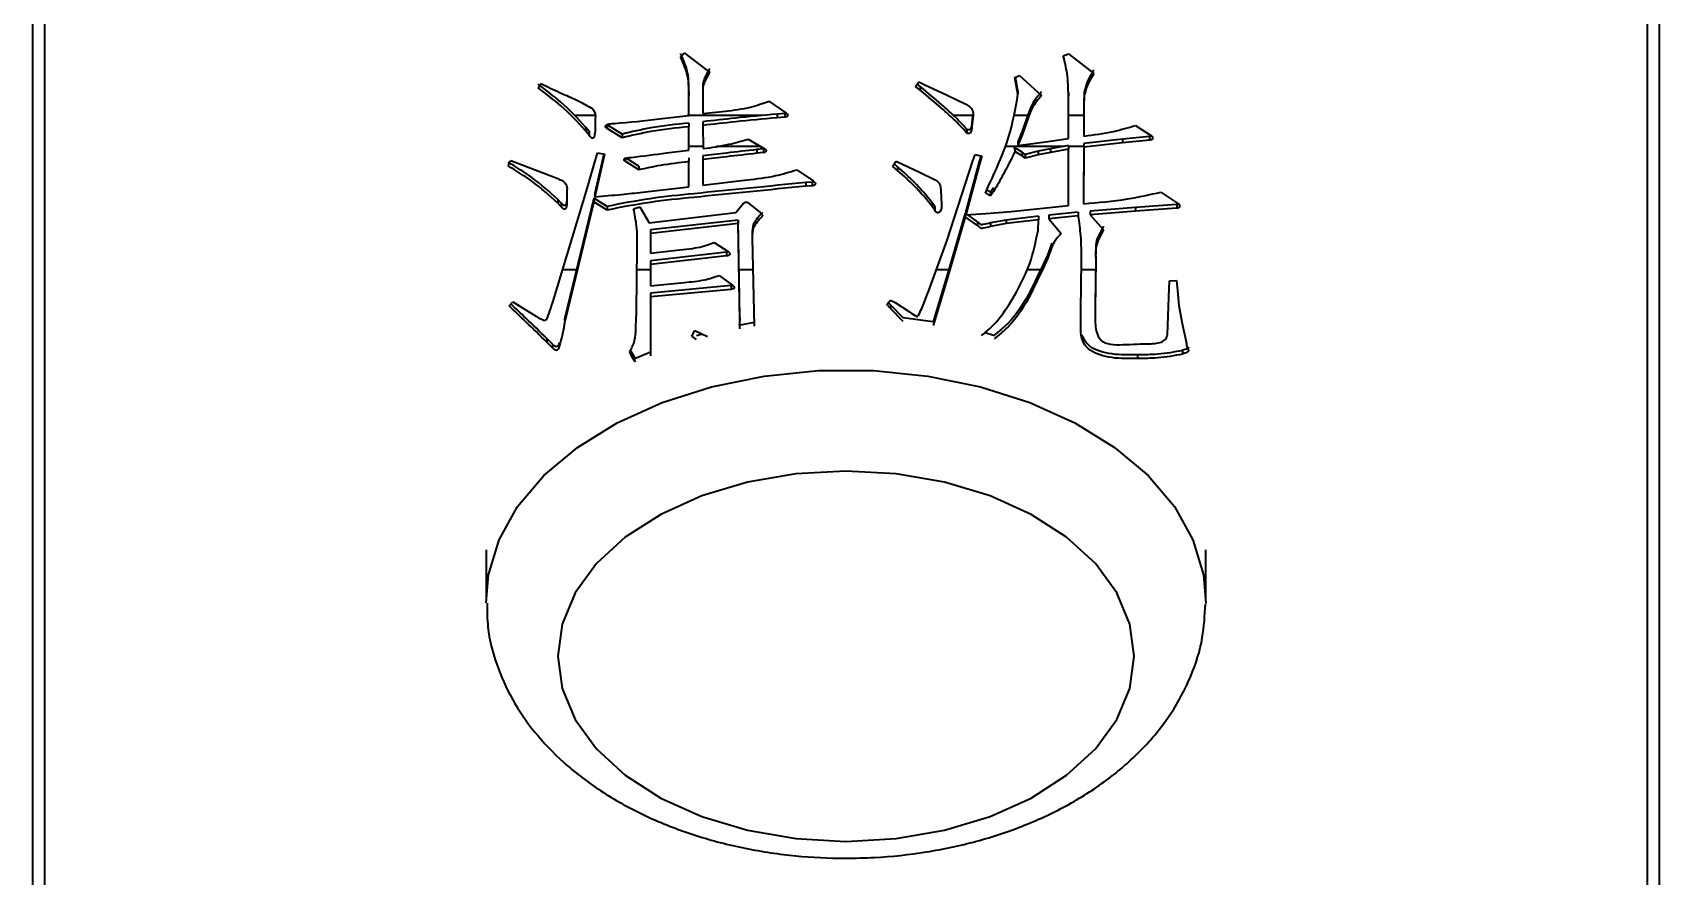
# Model space of a CAD drawing. Header units: millimetres. Extents: x 0 to 420, y 0 to 297.
# Drawn here: x 275.737 to 276.417, y 143.735 to 144.087 of the extents above; entities that cross this region are included whole.
import ezdxf

# ---------------------------------------------------------------- set-up
doc = ezdxf.new("R2010")
doc.units = ezdxf.units.MM

msp = doc.modelspace()

# ---------------------------------------------------------------- linework, layer by layer
at = {"color": 7, "linetype": 'Continuous', "lineweight": 35}
for p, q in [((275.73704, 145.78595), (275.73704, 143.30478)), ((276.41704, 143.30478), (276.41704, 145.78595)), ((275.74204, 145.76728), (275.74204, 143.33111)), ((276.41204, 143.33111), (276.41204, 145.76728)), ((276.00788, 144.07704), (276.00938, 144.07883)), ((276.00938, 144.07883), (276.02018, 144.07065)), ((276.16788, 144.07759), (276.17002, 144.07842)), ((276.17002, 144.07842), (276.1806, 144.0701)), ((275.94833, 144.06414), (275.94964, 144.06595)), ((276.10616, 144.06469), (276.10747, 144.06662)), ((276.10811, 144.0647), (276.10684, 144.06569)), ((276.10747, 144.06662), (276.11006, 144.06539)), ((276.11006, 144.06539), (276.11911, 144.06122)), ((276.14759, 144.06843), (276.14953, 144.06927)), ((276.1489, 144.06151), (276.14759, 144.06843)), ((276.1489, 144.06304), (276.14785, 144.06855)), ((276.14953, 144.06927), (276.1588, 144.06095)), ((275.96345, 144.05956), (275.96645, 144.05804)), ((276.01133, 144.06261), (276.01133, 144.06108)), ((276.01133, 144.05263), (276.01133, 144.06108)), ((276.01715, 144.06261), (276.01715, 144.06108)), ((276.01715, 144.06108), (276.01715, 144.05345)), ((276.04476, 144.05859), (276.05189, 144.05374)), ((276.10811, 144.06317), (276.10616, 144.06469)), ((276.10811, 144.0647), (276.10811, 144.06317)), ((276.11911, 144.06122), (276.1271, 144.05734)), ((276.1489, 144.06304), (276.1489, 144.06151)), ((276.17002, 144.0622), (276.17002, 144.06066)), ((276.17002, 144.04306), (276.17002, 144.06066)), ((275.97227, 144.05257), (275.96403, 144.05257)), ((275.97227, 144.05138), (275.97227, 144.0468)), ((275.99902, 144.05123), (276.01133, 144.05263)), ((276.04186, 144.05257), (276.01076, 144.05257)), ((276.01715, 144.05345), (276.02664, 144.05442)), ((276.05147, 144.05347), (276.04821, 144.05318)), ((276.04821, 144.05318), (276.04821, 144.05165)), ((276.05147, 144.05193), (276.04821, 144.05165)), ((276.05147, 144.05347), (276.05147, 144.05193)), ((276.12998, 144.05257), (276.12203, 144.05257)), ((276.13005, 144.05321), (276.12969, 144.04973)), ((276.13013, 144.05249), (276.12969, 144.04819)), ((276.15299, 144.05257), (276.14699, 144.05257)), ((276.15321, 144.05318), (276.15062, 144.04611)), ((276.15321, 144.05165), (276.15062, 144.04458)), ((276.15321, 144.05318), (276.15321, 144.05165)), ((276.17651, 144.05257), (276.17002, 144.05257)), ((276.17651, 144.05778), (276.17651, 144.05624)), ((276.17651, 144.05582), (276.17651, 144.04402)), ((275.96968, 144.04597), (275.96818, 144.04777)), ((275.96818, 144.04777), (275.96818, 144.04624)), ((275.96968, 144.04443), (275.96818, 144.04624)), ((275.96999, 144.04553), (275.96968, 144.04597)), ((275.96968, 144.04597), (275.96968, 144.04443)), ((275.97227, 144.04833), (275.9722, 144.04793)), ((275.98349, 144.04486), (275.97726, 144.04874)), ((275.97726, 144.04874), (275.97726, 144.04721)), ((275.98349, 144.04332), (275.97726, 144.04721)), ((275.98349, 144.04486), (275.98349, 144.04332)), ((276.01133, 144.04944), (276.01133, 144.04791)), ((276.01133, 144.03807), (276.01133, 144.04791)), ((276.01715, 144.04999), (276.01715, 144.04846)), ((276.01715, 144.04846), (276.01737, 144.03876)), ((276.12754, 144.04681), (276.12754, 144.04528)), ((276.12969, 144.04973), (276.12969, 144.04819)), ((276.15062, 144.04611), (276.1489, 144.04167)), ((276.15062, 144.04458), (276.1489, 144.04014)), ((276.15062, 144.04611), (276.15062, 144.04458)), ((276.19809, 144.04846), (276.20477, 144.04417)), ((276.00206, 144.03696), (276.01133, 144.03807)), ((276.01735, 144.03971), (276.01133, 144.03971)), ((276.04144, 144.03971), (276.02297, 144.03971)), ((276.03613, 144.04277), (276.04262, 144.03903)), ((276.04262, 144.03863), (276.03981, 144.03834)), ((276.03981, 144.03834), (276.03981, 144.03681)), ((276.04262, 144.03863), (276.04262, 144.0371)), ((276.16839, 144.03971), (276.14339, 144.03971)), ((276.14759, 144.03904), (276.14724, 144.03835)), ((276.15062, 144.03723), (276.14759, 144.03904)), ((276.14759, 144.03904), (276.14759, 144.03751)), ((276.1489, 144.04167), (276.1489, 144.04014)), ((276.1489, 144.04014), (276.15948, 144.04154)), ((276.1573, 144.03765), (276.1519, 144.03627)), ((276.16248, 144.03863), (276.1573, 144.03765)), ((276.1573, 144.03765), (276.1573, 144.03611)), ((276.15948, 144.04154), (276.17002, 144.04306)), ((276.17002, 144.04001), (276.16248, 144.03863)), ((276.16248, 144.03863), (276.16248, 144.0371)), ((276.17002, 144.03848), (276.16248, 144.0371)), ((276.17002, 144.04001), (276.17002, 144.03848)), ((276.1765, 144.03971), (276.17002, 144.03971)), ((276.17002, 144.01503), (276.17002, 144.03848)), ((276.17651, 144.04085), (276.17629, 144.01726)), ((276.17651, 144.03932), (276.17629, 144.01573)), ((276.19268, 144.04278), (276.17651, 144.04085)), ((276.19268, 144.04125), (276.17651, 144.03932)), ((276.17651, 144.04085), (276.17651, 144.03932)), ((276.2039, 144.04389), (276.19268, 144.04278)), ((276.19268, 144.04278), (276.19268, 144.04125)), ((276.2039, 144.04236), (276.19268, 144.04125)), ((276.2039, 144.04389), (276.2039, 144.04236)), ((275.93583, 144.03155), (275.93689, 144.03377)), ((275.93689, 144.03377), (275.95655, 144.02627)), ((275.96863, 144.02114), (275.97313, 144.03696)), ((275.97583, 144.03646), (275.97208, 144.02018)), ((275.97617, 144.0364), (275.97208, 144.01865)), ((275.97313, 144.03696), (275.97617, 144.0364)), ((275.9848, 144.03502), (275.9848, 144.03348)), ((275.99039, 144.02989), (275.9848, 144.03348)), ((275.99039, 144.03142), (275.98514, 144.0348)), ((275.99039, 144.03142), (275.99039, 144.02989)), ((276.01133, 144.03487), (276.01133, 144.03334)), ((276.01133, 144.0228), (276.01133, 144.03334)), ((276.01715, 144.03571), (276.01715, 144.03418)), ((276.01715, 144.03418), (276.01715, 144.0235)), ((276.04262, 144.0371), (276.03981, 144.03681)), ((276.09667, 144.03126), (276.09798, 144.03348)), ((276.09862, 144.0296), (276.09667, 144.03126)), ((276.09862, 144.03113), (276.09727, 144.03228)), ((276.09798, 144.03348), (276.10098, 144.03211)), ((276.09862, 144.03113), (276.09862, 144.0296)), ((276.10098, 144.03211), (276.10747, 144.02905)), ((276.11933, 144.00049), (276.12991, 144.03322)), ((276.13272, 144.03335), (276.1271, 144.01268)), ((276.13272, 144.03182), (276.1271, 144.01115)), ((276.12991, 144.03322), (276.131, 144.03626)), ((276.131, 144.03626), (276.13378, 144.03556)), ((276.13337, 144.03566), (276.13272, 144.03335)), ((276.13378, 144.03556), (276.13272, 144.03182)), ((276.13272, 144.03335), (276.13272, 144.03182)), ((276.15062, 144.0357), (276.14759, 144.03751)), ((276.1519, 144.03627), (276.15062, 144.03723)), ((276.15062, 144.03723), (276.15062, 144.0357)), ((276.1519, 144.03474), (276.15062, 144.0357)), ((276.1519, 144.03627), (276.1519, 144.03474)), ((276.1573, 144.03611), (276.1519, 144.03474)), ((276.16248, 144.0371), (276.1573, 144.03611)), ((276.01715, 144.0235), (276.03572, 144.02572)), ((276.05643, 144.02989), (276.06333, 144.02531)), ((276.06288, 144.02476), (276.0603, 144.02462)), ((276.0603, 144.02462), (276.0603, 144.02309)), ((276.06288, 144.02476), (276.06288, 144.02323)), ((276.10747, 144.02905), (276.11438, 144.02572)), ((275.9546, 143.97497), (275.96863, 144.02114)), ((275.95805, 144.01601), (275.95655, 144.01755)), ((275.95655, 144.01755), (275.95655, 144.01602)), ((275.97163, 144.01811), (275.95955, 143.96804)), ((275.96041, 144.02142), (275.96041, 144.01684)), ((275.97726, 144.01464), (275.97163, 144.01811)), ((275.97163, 144.01811), (275.97163, 144.01658)), ((275.97208, 144.02018), (275.97208, 144.01865)), ((275.99193, 144.02058), (276.01133, 144.0228)), ((276.06288, 144.02323), (276.0603, 144.02309)), ((276.11674, 144.02128), (276.11697, 144.01547)), ((276.13531, 144.02017), (276.13617, 144.02225)), ((276.13745, 144.01906), (276.13531, 144.02017)), ((276.13745, 144.02059), (276.13584, 144.02143)), ((276.13876, 144.0224), (276.13745, 144.02059)), ((276.13876, 144.02087), (276.13745, 144.01906)), ((276.13745, 144.02059), (276.13745, 144.01906)), ((276.13876, 144.0224), (276.13876, 144.02087)), ((276.17629, 144.01726), (276.17629, 144.01573)), ((276.20867, 144.02058), (276.21621, 144.01559)), ((275.95805, 144.01448), (275.95655, 144.01602)), ((275.95805, 144.01601), (275.95805, 144.01448)), ((275.97163, 144.01658), (275.95955, 143.96651)), ((275.97726, 144.0131), (275.97163, 144.01658)), ((275.97726, 144.01464), (275.97726, 144.0131)), ((275.98825, 144.01366), (275.99084, 144.01448)), ((275.99084, 144.01448), (275.99471, 144.00782)), ((275.99471, 144.00782), (276.03095, 144.01214)), ((276.03095, 144.01214), (276.03421, 144.01602)), ((276.03613, 144.01614), (276.04112, 144.01214)), ((276.11415, 144.01464), (276.11307, 144.01616)), ((276.11307, 144.01616), (276.11307, 144.01462)), ((276.11415, 144.0131), (276.11307, 144.01462)), ((276.11438, 144.01428), (276.11415, 144.01464)), ((276.11415, 144.01464), (276.11415, 144.0131)), ((276.12687, 144.01186), (276.11955, 143.9869)), ((276.1271, 144.0117), (276.12687, 144.01186)), ((276.12687, 144.01186), (276.12687, 144.01033)), ((276.1271, 144.01268), (276.1271, 144.01115)), ((276.1271, 144.01115), (276.1355, 144.01171)), ((276.13205, 144.00812), (276.12779, 144.0112)), ((276.1355, 144.01171), (276.14608, 144.01255)), ((276.15753, 144.01061), (276.14394, 144.00894)), ((276.14608, 144.01255), (276.17002, 144.01503)), ((276.15753, 144.01061), (276.15753, 144.00908)), ((276.17415, 144.01227), (276.16184, 144.01102)), ((276.16184, 144.01102), (276.16184, 144.00949)), ((276.17415, 144.01074), (276.16184, 144.00949)), ((276.17415, 144.01227), (276.17415, 144.01074)), ((276.19809, 144.01422), (276.1791, 144.01268)), ((276.19809, 144.01269), (276.1791, 144.01115)), ((276.1791, 144.01268), (276.1791, 144.01115)), ((276.1791, 144.01115), (276.18469, 144.00478)), ((276.21535, 144.01546), (276.19809, 144.01422)), ((276.19809, 144.01422), (276.19809, 144.01269)), ((276.21535, 144.01392), (276.19809, 144.01269)), ((276.21535, 144.01546), (276.21535, 144.01392)), ((276.03204, 144.00894), (275.99538, 144.00479)), ((276.03204, 144.00741), (275.99538, 144.00326)), ((275.99538, 144.00479), (275.99538, 144.00326)), ((276.03268, 143.96818), (276.03204, 144.00894)), ((276.03204, 144.00894), (276.03204, 144.00741)), ((276.03268, 143.96665), (276.03204, 144.00741)), ((276.03781, 144.0041), (276.03781, 144.00257)), ((276.12687, 144.01033), (276.11955, 143.98537)), ((276.13205, 144.00659), (276.12687, 144.01033)), ((276.13205, 144.00812), (276.13205, 144.00659)), ((276.14394, 144.00894), (276.13745, 144.00769)), ((276.13745, 144.00769), (276.13745, 144.00616)), ((276.14394, 144.00741), (276.13745, 144.00616)), ((276.15753, 144.00908), (276.14394, 144.00741)), ((276.14394, 144.00894), (276.14394, 144.00741)), ((276.1573, 144.00449), (276.15753, 144.00908)), ((276.16184, 144.00949), (276.16702, 144.00326)), ((275.98953, 143.97109), (275.98975, 143.99702)), ((275.98976, 143.99853), (275.98976, 144.00007)), ((275.99538, 144.00326), (275.99538, 143.99506)), ((276.01695, 143.99784), (276.01954, 143.99868)), ((276.01954, 143.99868), (276.02191, 143.9995)), ((276.02191, 143.9995), (276.02773, 143.99576)), ((276.03786, 144.00145), (276.0387, 143.96453)), ((276.11156, 143.97912), (276.11933, 144.00049)), ((276.16312, 143.99925), (276.1612, 143.99425)), ((276.16312, 143.99771), (276.1612, 143.99272)), ((276.16312, 143.99925), (276.16312, 143.99771)), ((276.18146, 143.99782), (276.18146, 143.99629)), ((275.99538, 143.99506), (276.00746, 143.99646)), ((276.02709, 143.99549), (275.99538, 143.99189)), ((276.02709, 143.99396), (275.99538, 143.99036)), ((275.99538, 143.99189), (275.99538, 143.99036)), ((275.99538, 143.99036), (275.99538, 143.98148)), ((276.02784, 143.99564), (276.02709, 143.99549)), ((276.02709, 143.99549), (276.02709, 143.99396)), ((276.1612, 143.99425), (276.1612, 143.99272)), ((276.1752, 143.97136), (276.17542, 143.99174)), ((276.17543, 143.99308), (276.17543, 143.99461)), ((276.18147, 143.99382), (276.18124, 143.97303)), ((276.18147, 143.99229), (276.18124, 143.9715)), ((276.18146, 143.99602), (276.18146, 143.99449)), ((276.18147, 143.99382), (276.18147, 143.99229)), ((275.95864, 143.98829), (275.96444, 143.98829)), ((275.98968, 143.98829), (275.99538, 143.98829)), ((276.02405, 143.98578), (276.02923, 143.98204)), ((276.03236, 143.98829), (276.03816, 143.98829)), ((276.11955, 143.9869), (276.11348, 143.96638)), ((276.11955, 143.98537), (276.11348, 143.96485)), ((276.1149, 143.98829), (276.11996, 143.98829)), ((276.11955, 143.9869), (276.11955, 143.98537)), ((276.15265, 143.98829), (276.15865, 143.98829)), ((276.17539, 143.98829), (276.18141, 143.98829)), ((276.21212, 143.98052), (276.21231, 143.98356)), ((276.21231, 143.98356), (276.21512, 143.9837)), ((276.21512, 143.9837), (276.21557, 143.97953)), ((275.99538, 143.98148), (276.00938, 143.98286)), ((276.02904, 143.9815), (275.99538, 143.97843)), ((276.02904, 143.97996), (275.99538, 143.9769)), ((275.99538, 143.97843), (275.99538, 143.9769)), ((275.99538, 143.9769), (275.99538, 143.95224)), ((276.02904, 143.9815), (276.02904, 143.97996)), ((276.21145, 143.9611), (276.21212, 143.98052)), ((276.21557, 143.97953), (276.21621, 143.97316)), ((275.93625, 143.97302), (275.93775, 143.97468)), ((275.93775, 143.97468), (275.94769, 143.96858)), ((276.09408, 143.97357), (276.09561, 143.97538)), ((276.09561, 143.97191), (276.09408, 143.97357)), ((276.09561, 143.97344), (276.09476, 143.97437)), ((276.09561, 143.97538), (276.09753, 143.97442)), ((276.1009, 143.96804), (276.09561, 143.97344)), ((276.09561, 143.97344), (276.09561, 143.97191)), ((276.1009, 143.9665), (276.09561, 143.97191)), ((276.09753, 143.97442), (276.10357, 143.97053)), ((276.1752, 143.96484), (276.1752, 143.97136)), ((276.18124, 143.97303), (276.18124, 143.9715)), ((276.18124, 143.9715), (276.18124, 143.96984)), ((276.21621, 143.97316), (276.21749, 143.96566)), ((275.95955, 143.96804), (275.9593, 143.96692)), ((275.95955, 143.96804), (275.95955, 143.96651)), ((276.03866, 143.96606), (276.03216, 143.96486)), ((276.03263, 143.96342), (276.03268, 143.96665)), ((276.03268, 143.96818), (276.03268, 143.96665)), ((276.18114, 143.96842), (276.18114, 143.96688)), ((276.21749, 143.96566), (276.21921, 143.95804)), ((275.95437, 143.95709), (275.95201, 143.95943)), ((275.95201, 143.95943), (275.95201, 143.9579)), ((275.95437, 143.95556), (275.95201, 143.9579)), ((275.95437, 143.95709), (275.95437, 143.95556)), ((276.01264, 143.9604), (276.01392, 143.96277)), ((276.01454, 143.95898), (276.01264, 143.9604)), ((276.01392, 143.96277), (276.0191, 143.96027)), ((276.01707, 143.96124), (276.01458, 143.96053)), ((276.13928, 143.96059), (276.13505, 143.96178)), ((275.98739, 143.95376), (275.987, 143.9545)), ((275.98867, 143.95166), (275.98739, 143.95376)), ((275.98739, 143.95376), (275.98739, 143.95223)), ((275.98867, 143.95013), (275.98739, 143.95223)), ((275.98906, 143.95099), (275.98867, 143.95166)), ((275.98867, 143.95166), (275.98867, 143.95013)), ((275.98906, 143.94946), (275.98867, 143.95013)), ((275.99538, 143.95377), (275.98906, 143.95099)), ((276.19895, 143.95265), (276.19895, 143.95112)), ((276.21771, 143.95444), (276.21771, 143.95291)), ((275.92665, 143.87105), (275.92665, 143.84961)), ((276.22744, 143.84961), (276.22744, 143.87105))]:
    msp.add_line(p, q, dxfattribs=at)
at = {"color": 7, "linetype": 'Continuous', "lineweight": 35, "flags": 128}
for points in [[(276.11348, 143.96638), (276.11131, 143.96672), (276.1009, 143.96804)], [(275.9572, 143.95765), (275.95684, 143.9567), (275.9566, 143.9563), (275.95645, 143.95616), (275.95625, 143.95604), (275.9561, 143.956), (275.95593, 143.95599), (275.9556, 143.95605), (275.95509, 143.95635), (275.95437, 143.95709), (275.95437, 143.95709)], [(275.92665, 143.849), (275.92764, 143.86069), (275.93202, 143.87522), (275.9398, 143.88915), (275.9508, 143.90215), (275.96476, 143.91392), (275.98135, 143.92419), (276.00019, 143.9327), (276.02082, 143.93927), (276.04278, 143.94374), (276.06553, 143.946), (276.08856, 143.946), (276.11131, 143.94374), (276.13327, 143.93927), (276.1539, 143.9327), (276.17273, 143.92419), (276.18932, 143.91392), (276.20328, 143.90215), (276.21428, 143.88915), (276.22207, 143.87522), (276.22645, 143.86069), (276.22743, 143.84864)], [(276.07704, 143.74923), (276.09795, 143.75041), (276.11822, 143.7539), (276.13724, 143.7596), (276.15443, 143.76734), (276.16927, 143.77688), (276.18131, 143.78793), (276.19018, 143.80015), (276.19561, 143.81318), (276.19744, 143.82662), (276.19561, 143.84006), (276.19018, 143.85309), (276.18131, 143.86532), (276.16927, 143.87637), (276.15443, 143.88591), (276.13724, 143.89365), (276.11822, 143.89935), (276.09795, 143.90284), (276.07704, 143.90401), (276.05614, 143.90284), (276.03587, 143.89935), (276.01684, 143.89365), (275.99965, 143.88591), (275.98481, 143.87637), (275.97278, 143.86532), (275.96391, 143.85309), (275.95847, 143.84006), (275.95665, 143.82662), (275.95847, 143.81318), (275.96391, 143.80015), (275.97278, 143.78793), (275.98481, 143.77688), (275.99965, 143.76734), (276.01684, 143.7596), (276.03587, 143.7539), (276.05614, 143.75041), (276.07704, 143.74923)]]:
    msp.add_lwpolyline(points, dxfattribs=at)
at = {"color": 7, "linetype": 'Continuous', "lineweight": 35}
for points, knots in [([(276.01133, 144.06261), (276.01133, 144.06565), (276.01133, 144.07108), (276.00893, 144.07628), (276.00788, 144.07857)], [0, 0, 0, 0, 0.560125, 1, 1, 1, 1]), ([(276.01133, 144.06108), (276.01133, 144.06412), (276.01133, 144.06955), (276.00893, 144.07475), (276.00788, 144.07704)], [0, 0, 0, 0, 0.560125, 1, 1, 1, 1]), ([(276.02018, 144.07218), (276.01907, 144.07046), (276.01709, 144.06739), (276.01713, 144.06407), (276.01715, 144.06261)], [0, 0, 0, 0, 0.5591446, 1, 1, 1, 1]), ([(276.17002, 144.06066), (276.16996, 144.06384), (276.16985, 144.06952), (276.16848, 144.07513), (276.16788, 144.07759)], [0, 0, 0, 0, 0.559955, 1, 1, 1, 1]), ([(276.1806, 144.07163), (276.17909, 144.06905), (276.17639, 144.06443), (276.17647, 144.05952), (276.17651, 144.05735)], [0, 0, 0, 0, 0.5589067, 1, 1, 1, 1]), ([(275.96818, 144.04777), (275.96493, 144.05132), (275.95913, 144.05767), (275.95163, 144.06322), (275.94833, 144.06567)], [0, 0, 0, 0, 0.559652, 1, 1, 1, 1]), ([(275.94964, 144.06595), (275.95217, 144.06471), (275.95668, 144.0625), (275.96138, 144.06045), (275.96345, 144.05956)], [0, 0, 0, 0, 0.560015, 1, 1, 1, 1]), ([(276.02018, 144.07065), (276.01907, 144.06893), (276.01709, 144.06586), (276.01713, 144.06254), (276.01715, 144.06108)], [0, 0, 0, 0, 0.559145, 1, 1, 1, 1]), ([(276.1806, 144.0701), (276.17909, 144.06752), (276.17639, 144.0629), (276.17647, 144.05799), (276.17651, 144.05582)], [0, 0, 0, 0, 0.558907, 1, 1, 1, 1]), ([(275.96818, 144.04624), (275.96493, 144.04979), (275.95913, 144.05613), (275.95163, 144.06169), (275.94833, 144.06414)], [0, 0, 0, 0, 0.559652, 1, 1, 1, 1]), ([(275.96645, 144.05804), (275.96736, 144.05756), (275.96916, 144.05662), (275.97237, 144.05469), (275.97231, 144.05264), (275.97227, 144.05138)], [0, 0, 0, 0, 0.281476, 0.5593039, 1, 1, 1, 1]), ([(276.02664, 144.05442), (276.03021, 144.05488), (276.03658, 144.05569), (276.04226, 144.0577), (276.04476, 144.05859)], [0, 0, 0, 0, 0.5599601, 1, 1, 1, 1]), ([(276.12754, 144.04681), (276.1265, 144.04798), (276.1244, 144.05033), (276.12083, 144.0537), (276.11553, 144.05856), (276.11117, 144.06217), (276.10811, 144.0647)], [0, 0, 0, 0, 0.18538, 0.37234, 0.559315, 1, 1, 1, 1]), ([(276.12754, 144.04528), (276.1265, 144.04645), (276.1244, 144.0488), (276.12083, 144.05217), (276.11553, 144.05702), (276.11117, 144.06064), (276.10811, 144.06317)], [0, 0, 0, 0, 0.18538, 0.37234, 0.559315, 1, 1, 1, 1]), ([(276.13617, 144.02225), (276.13956, 144.02944), (276.14562, 144.0423), (276.14789, 144.05564), (276.1489, 144.06151)], [0, 0, 0, 0, 0.560009, 1, 1, 1, 1]), ([(276.1588, 144.06248), (276.15737, 144.06085), (276.15479, 144.05791), (276.15369, 144.05463), (276.15321, 144.05318)], [0, 0, 0, 0, 0.558749, 1, 1, 1, 1]), ([(276.1588, 144.06095), (276.15737, 144.05931), (276.15479, 144.05638), (276.15369, 144.0531), (276.15321, 144.05165)], [0, 0, 0, 0, 0.558749, 1, 1, 1, 1]), ([(275.97726, 144.04721), (275.97705, 144.04732), (275.97664, 144.04754), (275.97641, 144.04802), (275.97656, 144.04844), (275.97705, 144.04886), (275.97839, 144.0492), (275.98583, 144.04962), (275.99281, 144.05048), (275.99902, 144.05123)], [0, 0, 0, 0, 0.031475, 0.062518, 0.086264, 0.109761, 0.15675, 0.25032, 1, 1, 1, 1]), ([(276.04821, 144.05318), (276.0424, 144.05264), (276.03202, 144.05169), (276.02169, 144.05051), (276.01715, 144.04999)], [0, 0, 0, 0, 0.559993, 1, 1, 1, 1]), ([(276.04821, 144.05165), (276.0424, 144.05111), (276.03202, 144.05015), (276.02169, 144.04898), (276.01715, 144.04846)], [0, 0, 0, 0, 0.5599928, 1, 1, 1, 1]), ([(276.05189, 144.05374), (276.05209, 144.05359), (276.05248, 144.05328), (276.05272, 144.05278), (276.05261, 144.05238), (276.05239, 144.0521), (276.05194, 144.05197), (276.05163, 144.05195), (276.05147, 144.05193)], [0, 0, 0, 0, 0.249061, 0.496416, 0.6258, 0.750309, 0.869603, 1, 1, 1, 1]), ([(276.05209, 144.05356), (276.05204, 144.05355), (276.05186, 144.05348), (276.05164, 144.05347), (276.05147, 144.05347)], [0, 0, 0, 0, 0.2355, 1, 1, 1, 1]), ([(276.1271, 144.05734), (276.12771, 144.057), (276.12893, 144.05634), (276.1302, 144.05463), (276.13016, 144.0533), (276.13013, 144.05249)], [0, 0, 0, 0, 0.280388, 0.559347, 1, 1, 1, 1]), ([(275.97227, 144.0468), (275.97218, 144.04578), (275.97207, 144.04458), (275.97162, 144.04331), (275.97135, 144.04313), (275.97122, 144.0431), (275.97107, 144.04311), (275.97088, 144.04314), (275.97041, 144.04332), (275.97012, 144.04384), (275.96981, 144.04425), (275.96968, 144.04443)], [0, 0, 0, 0, 0.555675, 0.657302, 0.671764, 0.685964, 0.701366, 0.726216, 0.75048, 0.891056, 1, 1, 1, 1]), ([(276.01133, 144.04944), (276.00601, 144.04889), (275.99651, 144.0479), (275.98747, 144.04579), (275.98349, 144.04486)], [0, 0, 0, 0, 0.560122, 1, 1, 1, 1]), ([(276.01133, 144.04791), (276.00601, 144.04735), (275.99651, 144.04637), (275.98747, 144.04425), (275.98349, 144.04332)], [0, 0, 0, 0, 0.560122, 1, 1, 1, 1]), ([(276.12969, 144.04973), (276.12964, 144.04917), (276.12957, 144.04836), (276.1293, 144.0474), (276.12906, 144.04687), (276.12862, 144.04663), (276.12823, 144.04655), (276.12785, 144.04665), (276.12765, 144.04675), (276.12754, 144.04681)], [0, 0, 0, 0, 0.418658, 0.602801, 0.747321, 0.811391, 0.874525, 0.934543, 1, 1, 1, 1]), ([(276.12969, 144.04819), (276.12964, 144.04764), (276.12957, 144.04683), (276.1293, 144.04586), (276.12906, 144.04534), (276.12862, 144.0451), (276.12823, 144.04502), (276.12785, 144.04511), (276.12765, 144.04522), (276.12754, 144.04528)], [0, 0, 0, 0, 0.418658, 0.602801, 0.747321, 0.811391, 0.874525, 0.934543, 1, 1, 1, 1]), ([(276.17651, 144.04402), (276.18069, 144.04456), (276.18815, 144.04553), (276.19505, 144.04757), (276.19809, 144.04846)], [0, 0, 0, 0, 0.560598, 1, 1, 1, 1]), ([(276.03981, 144.03834), (276.03557, 144.03788), (276.02801, 144.03704), (276.02046, 144.03612), (276.01715, 144.03571)], [0, 0, 0, 0, 0.559999, 1, 1, 1, 1]), ([(276.01737, 144.03876), (276.021, 144.03928), (276.02748, 144.0402), (276.03349, 144.04198), (276.03613, 144.04277)], [0, 0, 0, 0, 0.560453, 1, 1, 1, 1]), ([(276.04262, 144.03903), (276.04286, 144.03889), (276.04334, 144.03861), (276.04364, 144.0381), (276.04361, 144.03769), (276.04349, 144.03737), (276.0431, 144.03716), (276.04279, 144.03712), (276.04262, 144.0371)], [0, 0, 0, 0, 0.25113, 0.494788, 0.625737, 0.754253, 0.871323, 1, 1, 1, 1]), ([(276.20477, 144.04417), (276.2049, 144.04399), (276.20516, 144.04363), (276.20526, 144.04311), (276.20513, 144.04272), (276.20485, 144.04246), (276.20438, 144.04238), (276.20407, 144.04236), (276.2039, 144.04236)], [0, 0, 0, 0, 0.247771, 0.497117, 0.62792, 0.745579, 0.86529, 1, 1, 1, 1]), ([(276.20485, 144.04404), (276.20484, 144.04403), (276.20474, 144.04395), (276.20437, 144.04392), (276.20407, 144.0439), (276.2039, 144.04389)], [0, 0, 0, 0, 0.036523, 0.48986, 1, 1, 1, 1]), ([(275.95655, 144.01755), (275.9531, 144.02069), (275.94695, 144.02628), (275.93923, 144.03101), (275.93583, 144.03308)], [0, 0, 0, 0, 0.559546, 1, 1, 1, 1]), ([(275.95655, 144.01602), (275.9531, 144.01915), (275.94695, 144.02475), (275.93923, 144.02947), (275.93583, 144.03155)], [0, 0, 0, 0, 0.5595464, 1, 1, 1, 1]), ([(275.9848, 144.03348), (275.98463, 144.03357), (275.98439, 144.0337), (275.98425, 144.03396), (275.98425, 144.03421), (275.98438, 144.03443), (275.98448, 144.03462), (275.98472, 144.03476), (275.98512, 144.03478), (275.98601, 144.03496), (275.99169, 144.03562), (275.99718, 144.03633), (276.00206, 144.03696)], [0, 0, 0, 0, 0.031299, 0.047019, 0.062671, 0.089265, 0.099823, 0.109543, 0.136432, 0.156887, 0.250435, 1, 1, 1, 1]), ([(276.01133, 144.03334), (276.00735, 144.03287), (276.00024, 144.03204), (275.9934, 144.03055), (275.99039, 144.02989)], [0, 0, 0, 0, 0.559962, 1, 1, 1, 1]), ([(276.03981, 144.03681), (276.03557, 144.03634), (276.02801, 144.03551), (276.02046, 144.03459), (276.01715, 144.03418)], [0, 0, 0, 0, 0.559999, 1, 1, 1, 1]), ([(276.11307, 144.01616), (276.11068, 144.01908), (276.10641, 144.02429), (276.101, 144.02904), (276.09862, 144.03113)], [0, 0, 0, 0, 0.559869, 1, 1, 1, 1]), ([(276.14759, 144.03751), (276.14607, 144.03438), (276.14335, 144.02878), (276.14017, 144.02329), (276.13876, 144.02087)], [0, 0, 0, 0, 0.560021, 1, 1, 1, 1]), ([(275.95655, 144.02627), (275.95724, 144.02596), (275.95862, 144.02535), (275.96054, 144.02375), (275.96046, 144.02231), (275.96041, 144.02142)], [0, 0, 0, 0, 0.280689, 0.559225, 1, 1, 1, 1]), ([(276.0603, 144.02462), (276.0447, 144.02305), (276.02298, 144.02086), (275.99507, 144.0181), (275.98319, 144.01579), (275.97726, 144.01464)], [0, 0, 0, 0, 0.560261, 0.780398, 1, 1, 1, 1]), ([(276.03572, 144.02572), (276.03975, 144.02618), (276.04694, 144.027), (276.05353, 144.02901), (276.05643, 144.02989)], [0, 0, 0, 0, 0.560614, 1, 1, 1, 1]), ([(276.06333, 144.02531), (276.06355, 144.02513), (276.06399, 144.02477), (276.06429, 144.0242), (276.06418, 144.02374), (276.06392, 144.02343), (276.06342, 144.02326), (276.06307, 144.02324), (276.06288, 144.02323)], [0, 0, 0, 0, 0.25, 0.497232, 0.624721, 0.751589, 0.871226, 1, 1, 1, 1]), ([(276.06374, 144.02493), (276.06364, 144.02489), (276.06338, 144.02478), (276.06307, 144.02477), (276.06288, 144.02476)], [0, 0, 0, 0, 0.3950375, 1, 1, 1, 1]), ([(276.11307, 144.01462), (276.11068, 144.01754), (276.10641, 144.02276), (276.101, 144.02751), (276.09862, 144.0296)], [0, 0, 0, 0, 0.559869, 1, 1, 1, 1]), ([(276.11438, 144.02572), (276.11487, 144.02539), (276.11586, 144.02473), (276.11648, 144.02313), (276.11664, 144.02198), (276.11674, 144.02128)], [0, 0, 0, 0, 0.279493, 0.559371, 1, 1, 1, 1]), ([(275.96041, 144.01837), (275.96041, 144.01775), (275.96041, 144.01686), (275.96005, 144.01581), (275.96002, 144.01527), (275.95972, 144.01504), (275.95955, 144.01499), (275.95937, 144.01497), (275.95914, 144.015), (275.95893, 144.01512), (275.95871, 144.01531), (275.95841, 144.01561), (275.95819, 144.01586), (275.95805, 144.01601)], [0, 0, 0, 0, 0.371134, 0.526648, 0.655385, 0.677782, 0.701389, 0.725492, 0.748347, 0.786906, 0.82872, 0.89286, 1, 1, 1, 1]), ([(275.97208, 144.01865), (275.97579, 144.01897), (275.98243, 144.01953), (275.98903, 144.02026), (275.99193, 144.02058)], [0, 0, 0, 0, 0.560036, 1, 1, 1, 1]), ([(276.0603, 144.02309), (276.0447, 144.02152), (276.02298, 144.01933), (275.99507, 144.01657), (275.98319, 144.01426), (275.97726, 144.0131)], [0, 0, 0, 0, 0.560261, 0.780398, 1, 1, 1, 1]), ([(276.17629, 144.01573), (276.18248, 144.01626), (276.19352, 144.01721), (276.20404, 144.01955), (276.20867, 144.02058)], [0, 0, 0, 0, 0.560422, 1, 1, 1, 1]), ([(275.96041, 144.01684), (275.96041, 144.01622), (275.96041, 144.01533), (275.96005, 144.01428), (275.96002, 144.01373), (275.95972, 144.01351), (275.95955, 144.01346), (275.95937, 144.01344), (275.95914, 144.01347), (275.95893, 144.01359), (275.95871, 144.01378), (275.95841, 144.01408), (275.95819, 144.01433), (275.95805, 144.01448)], [0, 0, 0, 0, 0.371134, 0.526648, 0.655385, 0.677782, 0.701389, 0.725492, 0.748347, 0.786906, 0.82872, 0.89286, 1, 1, 1, 1]), ([(275.98975, 143.99702), (275.9898, 144.00014), (275.98988, 144.00571), (275.98875, 144.01123), (275.98825, 144.01366)], [0, 0, 0, 0, 0.5600273, 1, 1, 1, 1]), ([(276.03421, 144.01602), (276.03435, 144.01613), (276.03461, 144.01635), (276.03522, 144.0165), (276.03576, 144.01636), (276.03601, 144.01622), (276.03613, 144.01614)], [0, 0, 0, 0, 0.28067, 0.557852, 0.778935, 1, 1, 1, 1]), ([(276.04217, 144.01213), (276.04145, 144.01136), (276.03999, 144.00981), (276.03785, 144.00682), (276.03785, 144.00444), (276.03786, 144.00299)], [0, 0, 0, 0, 0.279163, 0.55809, 1, 1, 1, 1]), ([(276.04217, 144.0106), (276.04145, 144.00982), (276.03999, 144.00828), (276.03785, 144.00528), (276.03785, 144.00291), (276.03786, 144.00145)], [0, 0, 0, 0, 0.2791632, 0.5580905, 1, 1, 1, 1]), ([(276.04112, 144.01214), (276.04139, 144.01187), (276.04187, 144.01139), (276.04208, 144.01084), (276.04217, 144.0106)], [0, 0, 0, 0, 0.560961, 1, 1, 1, 1]), ([(276.11697, 144.01547), (276.11697, 144.01444), (276.11698, 144.01324), (276.11604, 144.0121), (276.11564, 144.01193), (276.11537, 144.0119), (276.11506, 144.01198), (276.11475, 144.01221), (276.11445, 144.01262), (276.11427, 144.01292), (276.11415, 144.0131)], [0, 0, 0, 0, 0.560379, 0.6547012, 0.7026525, 0.7256539, 0.7488164, 0.8201877, 0.8899505, 1, 1, 1, 1]), ([(276.17542, 143.99174), (276.17544, 143.99529), (276.17547, 144.00164), (276.17455, 144.00796), (276.17415, 144.01074)], [0, 0, 0, 0, 0.560115, 1, 1, 1, 1]), ([(276.21628, 144.01565), (276.21625, 144.01562), (276.21614, 144.01552), (276.21578, 144.01548), (276.2155, 144.01546), (276.21535, 144.01546)], [0, 0, 0, 0, 0.142257, 0.545619, 1, 1, 1, 1]), ([(276.21621, 144.01559), (276.21639, 144.01524), (276.21661, 144.01479), (276.21647, 144.01425), (276.21621, 144.01402), (276.21579, 144.01394), (276.2155, 144.01393), (276.21535, 144.01392)], [0, 0, 0, 0, 0.496291, 0.626685, 0.743836, 0.8643, 1, 1, 1, 1]), ([(276.13745, 144.00769), (276.13645, 144.00746), (276.1353, 144.00719), (276.13405, 144.007), (276.13379, 144.00695), (276.13358, 144.00693), (276.13342, 144.00703), (276.13325, 144.00716), (276.13275, 144.0075), (276.13237, 144.00784), (276.13205, 144.00812)], [0, 0, 0, 0, 0.498693, 0.569174, 0.598574, 0.625535, 0.659757, 0.695806, 0.750016, 1, 1, 1, 1]), ([(276.13745, 144.00616), (276.13645, 144.00593), (276.1353, 144.00566), (276.13405, 144.00547), (276.13379, 144.00542), (276.13358, 144.0054), (276.13342, 144.0055), (276.13325, 144.00563), (276.13275, 144.00597), (276.13237, 144.00631), (276.13205, 144.00659)], [0, 0, 0, 0, 0.498693, 0.569174, 0.598574, 0.625535, 0.659757, 0.695806, 0.750016, 1, 1, 1, 1]), ([(276.13367, 143.96065), (276.1341, 143.96099), (276.14037, 143.96589), (276.14717, 143.97623), (276.15446, 143.99066), (276.15636, 143.99988), (276.1573, 144.00449)], [0, 0, 0, 0, 0.0281, 0.40599, 0.703105, 1, 1, 1, 1]), ([(276.18469, 144.00478), (276.1834, 144.00252), (276.1811, 143.99848), (276.18135, 143.99418), (276.18147, 143.99229)], [0, 0, 0, 0, 0.558953, 1, 1, 1, 1]), ([(276.18469, 144.00631), (276.18335, 144.00406), (276.18136, 144.00072), (276.18149, 143.99717), (276.18153, 143.99602)], [0, 0, 0, 0, 0.675322, 1, 1, 1, 1]), ([(276.00746, 143.99646), (276.00926, 143.99664), (276.01247, 143.99697), (276.01559, 143.99757), (276.01695, 143.99784)], [0, 0, 0, 0, 0.560225, 1, 1, 1, 1]), ([(276.16702, 144.00326), (276.16606, 144.00229), (276.16435, 144.00056), (276.16349, 143.99858), (276.16312, 143.99771)], [0, 0, 0, 0, 0.559507, 1, 1, 1, 1]), ([(276.02773, 143.99576), (276.02793, 143.99557), (276.02822, 143.99531), (276.02847, 143.99493), (276.02854, 143.99464), (276.02837, 143.99435), (276.0279, 143.99405), (276.02741, 143.99399), (276.02709, 143.99396)], [0, 0, 0, 0, 0.277844, 0.390756, 0.500238, 0.624231, 0.750554, 1, 1, 1, 1]), ([(276.1612, 143.99425), (276.15899, 143.98939), (276.15456, 143.97967), (276.14779, 143.96803), (276.14093, 143.96239), (276.13895, 143.96075)], [0, 0, 0, 0, 0.415733, 0.830974, 1, 1, 1, 1]), ([(276.1612, 143.99272), (276.15899, 143.98786), (276.15456, 143.97813), (276.14779, 143.9665), (276.14093, 143.96085), (276.13895, 143.95922)], [0, 0, 0, 0, 0.415733, 0.830974, 1, 1, 1, 1]), ([(276.00938, 143.98286), (276.01227, 143.98311), (276.01744, 143.98354), (276.02203, 143.9851), (276.02405, 143.98578)], [0, 0, 0, 0, 0.5610296, 1, 1, 1, 1]), ([(276.02923, 143.98204), (276.02971, 143.98167), (276.0303, 143.98122), (276.03036, 143.98056), (276.03021, 143.98035), (276.02997, 143.98017), (276.02957, 143.98003), (276.02921, 143.97998), (276.02904, 143.97996)], [0, 0, 0, 0, 0.498155, 0.62237, 0.685344, 0.748452, 0.874924, 1, 1, 1, 1]), ([(276.02963, 143.9816), (276.0296, 143.98159), (276.02943, 143.98152), (276.02922, 143.98151), (276.02904, 143.9815)], [0, 0, 0, 0, 0.131566, 1, 1, 1, 1]), ([(276.10357, 143.97053), (276.1045, 143.9699), (276.10548, 143.96925), (276.10663, 143.96869), (276.10676, 143.96865), (276.10686, 143.96867), (276.10693, 143.9687), (276.10702, 143.96877), (276.10717, 143.96893), (276.10834, 143.97088), (276.10966, 143.97433), (276.11098, 143.97766), (276.11156, 143.97912)], [0, 0, 0, 0, 0.187951, 0.196625, 0.20377, 0.207071, 0.210708, 0.21477, 0.227521, 0.250793, 0.670206, 1, 1, 1, 1]), ([(275.95201, 143.9579), (275.94908, 143.96073), (275.94387, 143.96578), (275.93858, 143.97081), (275.93625, 143.97302)], [0, 0, 0, 0, 0.559999, 1, 1, 1, 1]), ([(275.95201, 143.95943), (275.94908, 143.96226), (275.94411, 143.96708), (275.93907, 143.97187), (275.93699, 143.97384)], [0, 0, 0, 0, 0.587588, 1, 1, 1, 1]), ([(275.95223, 143.96803), (275.95271, 143.96932), (275.95357, 143.97162), (275.95428, 143.97395), (275.9546, 143.97497)], [0, 0, 0, 0, 0.559851, 1, 1, 1, 1]), ([(275.98675, 143.95389), (275.98752, 143.95544), (275.98906, 143.95855), (275.98917, 143.96438), (275.98939, 143.96854), (275.98953, 143.97109)], [0, 0, 0, 0, 0.279319, 0.559524, 1, 1, 1, 1]), ([(276.18124, 143.97137), (276.18119, 143.97064), (276.18112, 143.96966), (276.18118, 143.96868), (276.1812, 143.96842)], [0, 0, 0, 0, 0.737414, 1, 1, 1, 1]), ([(276.18124, 143.96984), (276.1812, 143.96911), (276.18112, 143.96782), (276.1812, 143.96652), (276.18124, 143.96595)], [0, 0, 0, 0, 0.56022, 1, 1, 1, 1]), ([(275.94769, 143.96858), (275.94827, 143.96825), (275.94914, 143.96774), (275.95016, 143.96725), (275.95065, 143.96705), (275.95093, 143.96698), (275.95123, 143.96703), (275.95161, 143.96721), (275.95198, 143.96755), (275.95215, 143.96787), (275.95223, 143.96803)], [0, 0, 0, 0, 0.373641, 0.559444, 0.607971, 0.653569, 0.698862, 0.748312, 0.875561, 1, 1, 1, 1]), ([(275.95955, 143.96651), (275.9589, 143.96303), (275.9582, 143.95923), (275.95695, 143.95534), (275.95667, 143.95484), (275.95646, 143.95462), (275.95629, 143.95451), (275.9561, 143.95446), (275.95587, 143.95445), (275.95548, 143.95453), (275.95492, 143.95492), (275.95459, 143.9553), (275.95437, 143.95556)], [0, 0, 0, 0, 0.749625, 0.819578, 0.85029, 0.862731, 0.874879, 0.882637, 0.890585, 0.906238, 0.937591, 1, 1, 1, 1]), ([(276.19895, 143.95112), (276.19537, 143.95103), (276.18834, 143.95084), (276.17862, 143.95369), (276.17502, 143.95943), (276.17514, 143.96304), (276.1752, 143.96484)], [0, 0, 0, 0, 0.283323, 0.556262, 0.777841, 1, 1, 1, 1]), ([(276.18124, 143.96595), (276.1814, 143.96375), (276.18161, 143.96099), (276.18412, 143.95807), (276.18712, 143.95688), (276.18969, 143.95683), (276.19141, 143.95679)], [0, 0, 0, 0, 0.499783, 0.625236, 0.750231, 1, 1, 1, 1]), ([(276.19895, 143.95265), (276.19539, 143.95256), (276.1884, 143.95238), (276.17842, 143.95522), (276.17648, 143.95919), (276.17561, 143.96097)], [0, 0, 0, 0, 0.364242, 0.715135, 1, 1, 1, 1]), ([(276.19141, 143.95679), (276.19522, 143.95696), (276.20093, 143.95722), (276.20815, 143.95728), (276.21099, 143.95923), (276.21129, 143.96047), (276.21145, 143.9611)], [0, 0, 0, 0, 0.50171, 0.752289, 0.874041, 1, 1, 1, 1]), ([(276.21921, 143.95804), (276.21932, 143.95704), (276.21946, 143.95578), (276.22027, 143.95448), (276.22014, 143.95396), (276.21925, 143.95343), (276.2184, 143.95314), (276.21771, 143.95291)], [0, 0, 0, 0, 0.500187, 0.625946, 0.687634, 0.750172, 1, 1, 1, 1]), ([(275.98739, 143.95223), (275.9872, 143.95253), (275.98687, 143.95306), (275.98679, 143.95364), (275.98675, 143.95389)], [0, 0, 0, 0, 0.55995, 1, 1, 1, 1]), ([(276.21771, 143.95444), (276.21429, 143.95377), (276.20816, 143.95258), (276.20177, 143.95263), (276.19895, 143.95265)], [0, 0, 0, 0, 0.558813, 1, 1, 1, 1]), ([(276.21771, 143.95291), (276.21429, 143.95224), (276.20816, 143.95104), (276.20177, 143.9511), (276.19895, 143.95112)], [0, 0, 0, 0, 0.5588127, 1, 1, 1, 1]), ([(276.22018, 143.95581), (276.22016, 143.9557), (276.22012, 143.95547), (276.21923, 143.95496), (276.21839, 143.95467), (276.21771, 143.95444)], [0, 0, 0, 0, 0.138636, 0.31109, 1, 1, 1, 1]), ([(275.92702, 143.84882), (275.92703, 143.84544), (275.92706, 143.83679), (275.93066, 143.82315), (275.93721, 143.80839), (275.94666, 143.7946), (275.95874, 143.78195), (275.97338, 143.77064), (275.99032, 143.76091), (276.00918, 143.75303), (276.02951, 143.74716), (276.05046, 143.74351), (276.06647, 143.7423), (276.07521, 143.74223), (276.07704, 143.74221)], [0, 0, 0, 0, 0.0554066, 0.1419799, 0.2287337, 0.3170219, 0.4076885, 0.5008431, 0.5959062, 0.6920054, 0.7883563, 0.884623, 0.9758522, 1, 1, 1, 1]), ([(276.07704, 143.74221), (276.081, 143.74228), (276.09225, 143.74246), (276.11069, 143.74449), (276.1318, 143.74896), (276.15188, 143.75563), (276.17051, 143.76441), (276.18726, 143.77523), (276.20166, 143.78796), (276.21325, 143.80232), (276.22152, 143.81787), (276.22648, 143.83339), (276.22701, 143.84367), (276.22725, 143.84837)], [0, 0, 0, 0, 0.052293, 0.148815, 0.245698, 0.343072, 0.441067, 0.53964, 0.6382, 0.73565, 0.830714, 0.922636, 1, 1, 1, 1])]:
    msp.add_open_spline(points, degree=3, knots=knots, dxfattribs=at)

doc.saveas('drawing.dxf')
